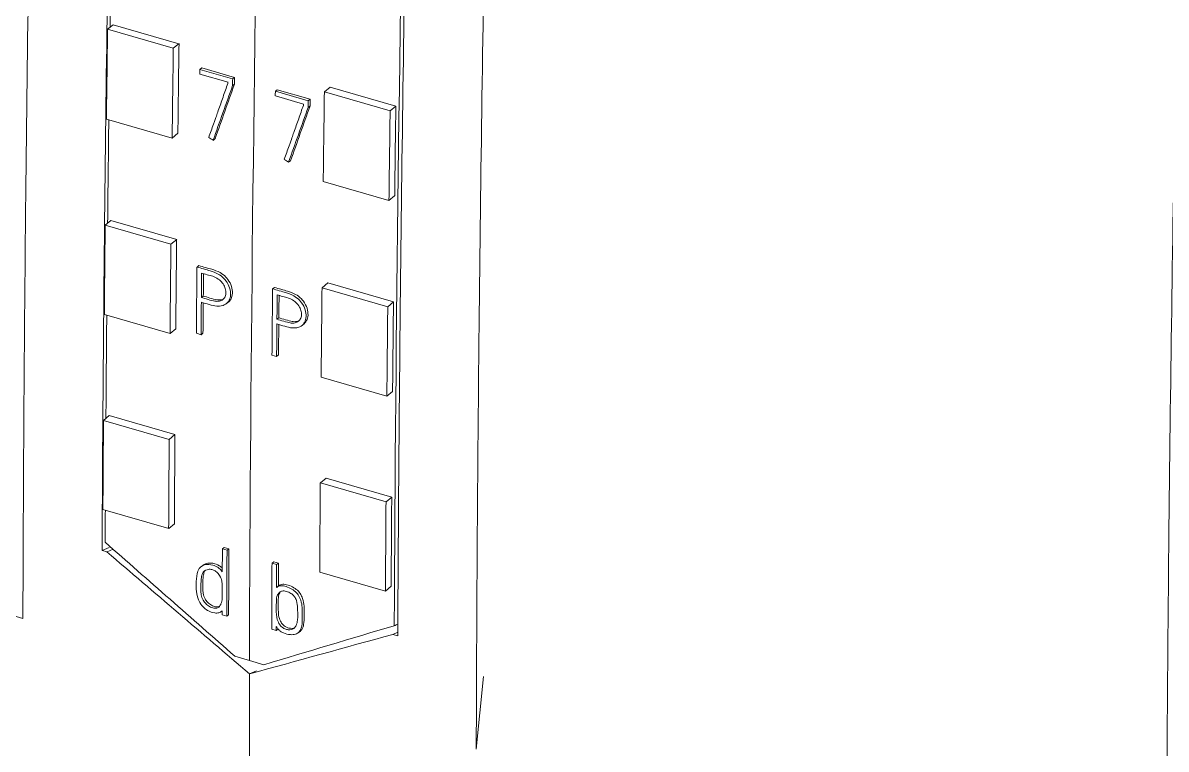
# Model space of a CAD drawing. Header units: inches. Extents: x 9220 to 92460, y -39241 to 4813.
# Drawn here: x 74647.3 to 74669.62, y -33808.79 to -33794.6 of the extents above; entities that cross this region are included whole.
import ezdxf

# ---------------------------------------------------------------- set-up
doc = ezdxf.new("R2010")
doc.units = ezdxf.units.IN
doc.header["$MEASUREMENT"] = 0

# ---------------------------------------------------------------- blocks, each defined once
blk = doc.blocks.new('A$C027ebf9d')
at = {"color": 0, "linetype": 'Continuous', "lineweight": 0}
for p, q in [((17.7027, -17.8072), (17.7086, -17.8024)), ((17.7027, -17.8072), (17.7709, -17.8269)), ((17.7086, -17.8024), (17.7768, -17.8221)), ((17.7709, -17.8269), (17.7768, -17.8221)), ((17.8277, -17.8622), (17.7983, -17.8537)), ((17.7984, -17.8488), (17.8004, -17.8473)), ((17.7984, -17.8488), (17.8325, -17.8587)), ((17.8344, -17.8572), (17.8004, -17.8473)), ((17.8325, -17.8587), (17.8344, -17.8572)), ((17.8324, -17.8657), (17.8343, -17.8642)), ((17.9278, -17.8722), (17.9337, -17.8673)), ((18.0019, -17.887), (17.9337, -17.8673)), ((17.8768, -17.8715), (17.8788, -17.87)), ((17.8768, -17.8715), (17.9109, -17.8813)), ((17.9061, -17.8848), (17.8768, -17.8763)), ((17.9129, -17.8798), (17.8788, -17.87)), ((17.9109, -17.8813), (17.9129, -17.8798)), ((17.996, -17.8919), (17.9278, -17.8722)), ((17.9108, -17.8883), (17.9128, -17.8868)), ((17.996, -17.8919), (18.0019, -17.887)), ((17.7015, -17.9004), (17.7697, -17.9201)), ((17.7756, -17.9152), (17.7697, -17.9201)), ((17.8122, -17.9225), (17.8141, -17.921)), ((17.8906, -17.9451), (17.8926, -17.9436)), ((17.9947, -17.985), (17.9266, -17.9653)), ((18.0006, -17.9801), (17.9947, -17.985)), ((17.7003, -18.0106), (17.7062, -18.0057)), ((17.7003, -18.0106), (17.7685, -18.0303)), ((17.7062, -18.0057), (17.7744, -18.0254)), ((17.7685, -18.0303), (17.7744, -18.0254)), ((17.7955, -18.0541), (17.7975, -18.0526)), ((17.9253, -18.0756), (17.9312, -18.0706)), ((17.9994, -18.0903), (17.9312, -18.0706)), ((17.8739, -18.0767), (17.8759, -18.0752)), ((17.9935, -18.0953), (17.9253, -18.0756)), ((17.8, -18.0857), (17.802, -18.0842)), ((17.8258, -18.0922), (17.8278, -18.0907)), ((17.9935, -18.0953), (17.9994, -18.0903)), ((17.6994, -18.1035), (17.7676, -18.1232)), ((17.8785, -18.1083), (17.8804, -18.1068)), ((17.9042, -18.1148), (17.9062, -18.1133)), ((17.7735, -18.1182), (17.7676, -18.1232)), ((17.7948, -18.1229), (17.7997, -18.1243)), ((17.7997, -18.1243), (17.8016, -18.1228)), ((17.8733, -18.1455), (17.8781, -18.1469)), ((17.8781, -18.1469), (17.8801, -18.1454)), ((17.9926, -18.1881), (17.9244, -18.1684)), ((17.9985, -18.1832), (17.9926, -18.1881)), ((17.6148, -18.4189), (16.8988, -18.2122)), ((17.6985, -18.2134), (17.7044, -18.2084)), ((17.7044, -18.2084), (17.7726, -18.2281)), ((17.6985, -18.2134), (17.7667, -18.2331)), ((17.7667, -18.2331), (17.7726, -18.2281)), ((17.9235, -18.2783), (17.9294, -18.2734)), ((17.9917, -18.298), (17.9235, -18.2783)), ((17.9976, -18.293), (17.9294, -18.2734)), ((17.9917, -18.298), (17.9976, -18.293)), ((17.6979, -18.306), (17.7661, -18.3257)), ((17.772, -18.3206), (17.7661, -18.3257)), ((17.697, -18.3485), (17.7043, -18.3453)), ((17.697, -18.3485), (17.7021, -18.3499)), ((17.7021, -18.3499), (17.7085, -18.3472)), ((17.8218, -18.3468), (17.8238, -18.3453)), ((17.8267, -18.3482), (17.8218, -18.3468)), ((17.8238, -18.3453), (17.8286, -18.3467)), ((17.8267, -18.3482), (17.8286, -18.3467)), ((17.8, -18.3651), (17.802, -18.3636)), ((17.8734, -18.3617), (17.8753, -18.3602)), ((17.8734, -18.3617), (17.8781, -18.363)), ((17.8801, -18.3615), (17.8753, -18.3602)), ((17.8781, -18.363), (17.8801, -18.3615)), ((17.9911, -18.3906), (17.9229, -18.3709)), ((17.8782, -18.3867), (17.8801, -18.3852)), ((17.997, -18.3856), (17.9911, -18.3906)), ((17.8208, -18.4118), (17.8215, -18.4112)), ((17.8215, -18.4153), (17.8263, -18.4167)), ((17.8263, -18.4167), (17.8283, -18.4152)), ((17.8778, -18.4315), (17.873, -18.4301)), ((17.8778, -18.4315), (17.8797, -18.43)), ((17.9004, -18.4339), (17.9024, -18.4324)), ((18.0038, -18.4334), (17.9987, -18.4356)), ((17.9987, -18.4356), (18.0038, -18.437)), ((17.8499, -18.4627), (17.8349, -18.4583)), ((17.8649, -18.467), (17.8499, -18.4627)), ((17.8501, -18.4766), (17.8574, -18.4734)), ((17.8574, -18.4734), (17.8501, -18.4766)), ((18.0929, -18.4793), (18.0853, -18.5547))]:
    blk.add_line(p, q, dxfattribs=at)
for centre, major_axis, ratio, start_param, end_param in [((37.5345, -1.6288), (-10.9193, -37.8255), 0.433013, -1.102762, -0.989056), ((37.5345, -1.6288), (-10.9193, -37.8255), 0.433013, -1.102762, -0.989056), ((37.6845, -1.6721), (-10.9193, -37.8255), 0.433013, -1.100465, -0.991379), ((37.4561, -1.6061), (-10.9193, -37.8255), 0.433013, -1.007046, -1.004345), ((37.9267, -1.7422), (20.9363, 34.8301), 0.272919, -4.07538, -4.07357), ((37.5147, -1.6233), (-10.9208, -37.8292), 0.43303, -1.006518, -1.006315), ((38.0051, -1.7648), (20.9363, 34.8301), 0.272919, -4.07538, -4.07357), ((37.5931, -1.6459), (-10.9208, -37.8292), 0.43303, -1.006518, -1.006315), ((37.6811, -1.6711), (-10.9193, -37.8255), 0.433013, -1.007046, -1.004345), ((37.4561, -1.6061), (-10.9193, -37.8255), 0.433013, -1.001145, -0.998444), ((37.4801, -1.6133), (-10.9208, -37.8292), 0.43303, -1.000555, -0.998553), ((37.485, -1.6145), (-10.9197, -37.8254), 0.43303, -1.000343, -0.999667), ((37.5586, -1.6359), (-10.9208, -37.8292), 0.43303, -1.000555, -0.998553), ((37.485, -1.6145), (-10.9197, -37.8254), 0.43303, -0.999466, -0.998543), ((37.5634, -1.6371), (-10.9197, -37.8254), 0.43303, -1.000343, -0.999667), ((37.6811, -1.6711), (-10.9193, -37.8255), 0.433013, -1.001145, -0.998444), ((37.5634, -1.6371), (-10.9197, -37.8254), 0.43303, -0.999466, -0.998543), ((37.4561, -1.6061), (-10.9193, -37.8255), 0.433013, -0.995244, -0.992544), ((37.6811, -1.6711), (-10.9193, -37.8255), 0.433013, -0.995244, -0.992544), ((37.5087, -1.6215), (-10.9208, -37.8292), 0.43303, -0.992268, -0.991577), ((37.5135, -1.6227), (-10.9197, -37.8254), 0.43303, -0.992257, -0.990257), ((37.5649, -1.6378), (-10.9208, -37.8292), 0.43303, -0.992268, -0.991574), ((37.5087, -1.6215), (-10.9208, -37.8292), 0.43303, -0.990388, -0.990268), ((18.2259, -16.6722), (-0.5147, -1.783), 0.433013, 0.34235, 0.346428), ((37.5649, -1.6378), (-10.9208, -37.8292), 0.43303, -0.990388, -0.990268)]:
    blk.add_ellipse(centre, major_axis=major_axis, ratio=ratio, start_param=start_param, end_param=end_param, dxfattribs=at)
at = {"color": 0, "linetype": 'Continuous', "lineweight": 0, "extrusion": (0, 0, -1)}
for centre, major_axis, ratio, start_param, end_param in [((37.3845, -1.5855), (10.9193, 37.8255), 0.433013, -2.134658, -2.132034), ((37.3879, -1.5865), (10.9226, 37.8369), 0.433013, -2.137247, -2.134546), ((37.4561, -1.6061), (10.9226, 37.8369), 0.433013, -2.137247, -2.134546), ((37.4806, -1.6134), (10.9208, 37.8292), 0.43303, -2.135216, -2.135075), ((37.5147, -1.6231), (10.9197, 37.8254), 0.43303, -2.135287, -2.135085), ((37.9268, -1.742), (-20.9342, -34.8266), 0.272919, 0.931968, 0.933778), ((37.5099, -1.6219), (10.9208, 37.8292), 0.43303, -2.135255, -2.135216), ((37.559, -1.6361), (10.9208, 37.8292), 0.43303, -2.135216, -2.135075), ((37.5931, -1.6457), (10.9197, 37.8254), 0.43303, -2.135287, -2.135085), ((37.6129, -1.6514), (10.9226, 37.8369), 0.433013, -2.137247, -2.134546), ((38.0052, -1.7647), (-20.9342, -34.8266), 0.272919, 0.931968, 0.933778), ((37.5884, -1.6445), (10.9208, 37.8292), 0.43303, -2.135255, -2.135216), ((37.6811, -1.6711), (10.9226, 37.8369), 0.433013, -2.137247, -2.134546), ((37.3845, -1.5855), (10.9193, 37.8255), 0.433013, -2.14056, -2.137438), ((33.3789, -0.4293), (-102.2486, 63.3481), 0.191897, -1.53737, -1.537325), ((33.4573, -0.452), (-102.2486, 63.3481), 0.191897, -1.53737, -1.537325), ((37.3879, -1.5865), (10.9226, 37.8369), 0.433013, -2.143148, -2.140448), ((37.4561, -1.6061), (10.9226, 37.8369), 0.433013, -2.143148, -2.140448), ((37.485, -1.6147), (10.9208, 37.8292), 0.43303, -2.141915, -2.141179), ((37.6129, -1.6514), (10.9226, 37.8369), 0.433013, -2.143148, -2.140448), ((37.485, -1.6147), (10.9208, 37.8292), 0.43303, -2.14304, -2.142057), ((37.5634, -1.6373), (10.9208, 37.8292), 0.43303, -2.141915, -2.141179), ((37.3845, -1.5855), (10.9193, 37.8255), 0.433013, -2.146462, -2.143342), ((37.6811, -1.6711), (10.9226, 37.8369), 0.433013, -2.143148, -2.140448), ((37.5634, -1.6373), (10.9208, 37.8292), 0.43303, -2.14304, -2.142057), ((37.3879, -1.5865), (10.9226, 37.8369), 0.433013, -2.149049, -2.146349), ((37.4561, -1.6061), (10.9226, 37.8369), 0.433013, -2.149049, -2.146349), ((37.6129, -1.6514), (10.9226, 37.8369), 0.433013, -2.149049, -2.146349), ((37.3845, -1.5855), (10.9193, 37.8255), 0.433013, -2.150214, -2.149245), ((37.6811, -1.6711), (10.9226, 37.8369), 0.433013, -2.149049, -2.146349), ((81.3258, 26.9363), (-127.9816, 94.3194), 0.472301, -1.418263, -1.417026), ((37.5135, -1.6229), (10.9208, 37.8292), 0.43303, -2.151324, -2.149324), ((37.5602, -1.6364), (10.9208, 37.8292), 0.43303, -2.151324, -2.149324), ((37.565, -1.6376), (10.9197, 37.8254), 0.43303, -2.15003, -2.149335), ((109.6561, 18.758), (-151.2055, -49.1156), 0.056615, -0.901291, -0.900055)]:
    blk.add_ellipse(centre, major_axis=major_axis, ratio=ratio, start_param=start_param, end_param=end_param, dxfattribs=at)
at = {"color": 0, "linetype": 'Continuous', "lineweight": 0}
for points, knots in [([(17.697, -18.3485), (17.6975, -18.2341), (17.6996, -17.9607), (17.7059, -17.5243), (17.7178, -16.9859), (17.7335, -16.485), (17.7531, -15.9835), (17.7767, -15.4665), (17.8043, -14.9594), (17.8258, -14.6145), (17.8329, -14.5046)], [0.1285183, 0.1285183, 0.1285183, 0.1285183, 0.1989102, 0.2963502, 0.3949059, 0.525445, 0.5979674, 0.6950356, 0.8333844, 0.8979673, 0.8979673, 0.8979673, 0.8979673]), ([(17.744, -14.5916), (17.7394, -14.6646), (17.7205, -14.9724), (17.6948, -15.4428), (17.6713, -15.9599), (17.6517, -16.4614), (17.636, -16.9623), (17.6241, -17.5007), (17.6177, -17.9412), (17.6154, -18.246), (17.6149, -18.3916), (17.6148, -18.4189)], [0.1237088, 0.1237088, 0.1237088, 0.1237088, 0.1666156, 0.3049644, 0.4020326, 0.474555, 0.6050941, 0.7036498, 0.8010898, 0.8739842, 0.8907937, 0.8907937, 0.8907937, 0.8907937]), ([(18.1397, -14.5932), (18.1326, -14.7031), (18.1112, -15.048), (18.0835, -15.5551), (18.06, -16.0721), (18.0403, -16.5736), (18.0247, -17.0745), (18.0127, -17.6129), (18.0065, -18.0493), (18.0044, -18.3227), (18.0038, -18.437)], [0.1020327, 0.1020327, 0.1020327, 0.1020327, 0.1666156, 0.3049644, 0.4020326, 0.474555, 0.6050941, 0.7036498, 0.8010898, 0.8714817, 0.8714817, 0.8714817, 0.8714817]), ([(18.2145, -14.7274), (18.2099, -14.8004), (18.191, -15.1082), (18.1654, -15.5787), (18.1418, -16.0957), (18.1222, -16.5972), (18.1065, -17.0981), (18.0946, -17.6365), (18.0882, -18.077), (18.0859, -18.3818), (18.0854, -18.5275), (18.0853, -18.5547)], [0.1237088, 0.1237088, 0.1237088, 0.1237088, 0.1666156, 0.3049644, 0.4020326, 0.474555, 0.6050941, 0.7036498, 0.8010898, 0.8739842, 0.8907937, 0.8907937, 0.8907937, 0.8907937]), ([(18.9305, -14.9341), (18.9259, -15.0071), (18.907, -15.3149), (18.8814, -15.7854), (18.8578, -16.3024), (18.8382, -16.8039), (18.8225, -17.3048), (18.8106, -17.8432), (18.8042, -18.2837), (18.8019, -18.5885), (18.8014, -18.7342), (18.8013, -18.7614)], [0.1237088, 0.1237088, 0.1237088, 0.1237088, 0.1666156, 0.3049644, 0.4020326, 0.474555, 0.6050941, 0.7036498, 0.8010898, 0.8739842, 0.8907937, 0.8907937, 0.8907937, 0.8907937]), ([(17.8076, -17.9196), (17.8093, -17.9149), (17.811, -17.9103), (17.8154, -17.8977), (17.816, -17.896), (17.8193, -17.8869), (17.8209, -17.8822), (17.8242, -17.8728), (17.8257, -17.868), (17.8276, -17.8635)], [-0.1655136, -0.1655136, -0.1655136, -0.1655136, -0.1387922, -0.1387922, -0.0937187, -0.0937187, -0.0468581, -0.0468581, 0, 0, 0, 0]), ([(17.8861, -17.9422), (17.8877, -17.9376), (17.8894, -17.9329), (17.8939, -17.9203), (17.8944, -17.9187), (17.8977, -17.9095), (17.8994, -17.9048), (17.9027, -17.8955), (17.9041, -17.8906), (17.9061, -17.8862)], [-0.1655136, -0.1655136, -0.1655136, -0.1655136, -0.1387922, -0.1387922, -0.0937187, -0.0937187, -0.0468581, -0.0468581, 0, 0, 0, 0]), ([(17.8, -18.0905), (17.8054, -18.0921), (17.8108, -18.0942), (17.8176, -18.0948), (17.82, -18.0948), (17.8243, -18.0933), (17.8258, -18.0923), (17.8286, -18.0895), (17.8293, -18.0877), (17.8304, -18.084), (17.8304, -18.0816), (17.8298, -18.077), (17.829, -18.0745), (17.8265, -18.0695), (17.8248, -18.0674), (17.8214, -18.0639), (17.8194, -18.0624), (17.8147, -18.0598), (17.8117, -18.0587), (17.8068, -18.0573), (17.8052, -18.0569), (17.8, -18.0554), (17.7978, -18.0547), (17.7955, -18.0541)], [-0.2091368, -0.2091368, -0.2091368, -0.2091368, -0.1691149, -0.1691149, -0.1579567, -0.1579567, -0.15059, -0.15059, -0.1416411, -0.1416411, -0.129093, -0.129093, -0.115479, -0.115479, -0.1000622, -0.1000622, -0.0776255, -0.0776255, -0.0458188, -0.0458188, -0.0198778, -0.0198778, 0, 0, 0, 0]), ([(17.7975, -18.0526), (17.7997, -18.0532), (17.802, -18.0539), (17.8072, -18.0554), (17.8088, -18.0558), (17.8137, -18.0572), (17.8166, -18.0583), (17.8214, -18.0609), (17.8234, -18.0624), (17.8266, -18.0657), (17.8283, -18.0677), (17.831, -18.0729), (17.8318, -18.0754), (17.8324, -18.0801), (17.8324, -18.0824), (17.8313, -18.0862), (17.8305, -18.088), (17.8287, -18.09), (17.8282, -18.0904), (17.8278, -18.0907)], [0, 0, 0, 0, 0.0197737, 0.0197737, 0.0457259, 0.0457259, 0.0778638, 0.0778638, 0.100882, 0.100882, 0.1147639, 0.1147639, 0.126238, 0.126238, 0.1368764, 0.1368764, 0.1444672, 0.1444672, 0.1465296, 0.1465296, 0.1465296, 0.1465296]), ([(17.8003, -18.0604), (17.8022, -18.0609), (17.8038, -18.0614), (17.808, -18.0626), (17.81, -18.063), (17.8137, -18.0643), (17.8156, -18.0651), (17.8191, -18.0676), (17.8205, -18.0689), (17.823, -18.0721), (17.8239, -18.0737), (17.8251, -18.0769), (17.8254, -18.0786), (17.8255, -18.0816), (17.8254, -18.0832), (17.8242, -18.0859), (17.8234, -18.087), (17.8213, -18.0887), (17.8201, -18.0892), (17.817, -18.0898), (17.8152, -18.0897), (17.8105, -18.0889), (17.8037, -18.0867), (17.8, -18.0857)], [-0.1352378, -0.1352378, -0.1352378, -0.1352378, -0.1213096, -0.1213096, -0.1094689, -0.1094689, -0.0986169, -0.0986169, -0.0900634, -0.0900634, -0.080449, -0.080449, -0.0692821, -0.0692821, -0.0603413, -0.0603413, -0.0530148, -0.0530148, -0.0449227, -0.0449227, -0.0321932, -0.0321932, 0, 0, 0, 0]), ([(17.8784, -18.1132), (17.8838, -18.1147), (17.8893, -18.1168), (17.896, -18.1174), (17.8985, -18.1175), (17.9027, -18.1159), (17.9043, -18.115), (17.907, -18.1121), (17.9078, -18.1103), (17.9088, -18.1066), (17.9089, -18.1042), (17.9082, -18.0996), (17.9075, -18.0971), (17.9049, -18.0921), (17.9033, -18.0901), (17.8999, -18.0865), (17.8978, -18.0851), (17.8931, -18.0824), (17.8902, -18.0814), (17.8853, -18.0799), (17.8837, -18.0795), (17.8785, -18.078), (17.8762, -18.0774), (17.8739, -18.0767)], [-0.2091368, -0.2091368, -0.2091368, -0.2091368, -0.1691149, -0.1691149, -0.1579567, -0.1579567, -0.15059, -0.15059, -0.1416411, -0.1416411, -0.129093, -0.129093, -0.115479, -0.115479, -0.1000622, -0.1000622, -0.0776255, -0.0776255, -0.0458188, -0.0458188, -0.0198778, -0.0198778, 0, 0, 0, 0]), ([(17.8759, -18.0752), (17.8782, -18.0759), (17.8804, -18.0765), (17.8856, -18.078), (17.8872, -18.0784), (17.8921, -18.0799), (17.895, -18.0809), (17.8998, -18.0836), (17.9018, -18.085), (17.905, -18.0883), (17.9068, -18.0904), (17.9094, -18.0956), (17.9102, -18.0981), (17.9108, -18.1027), (17.9108, -18.1051), (17.9098, -18.1088), (17.909, -18.1106), (17.9071, -18.1126), (17.9067, -18.113), (17.9062, -18.1133)], [0, 0, 0, 0, 0.0197737, 0.0197737, 0.0457259, 0.0457259, 0.0778638, 0.0778638, 0.100882, 0.100882, 0.1147639, 0.1147639, 0.126238, 0.126238, 0.1368764, 0.1368764, 0.1444672, 0.1444672, 0.1465296, 0.1465296, 0.1465296, 0.1465296]), ([(17.802, -18.0842), (17.8056, -18.0852), (17.8124, -18.0874), (17.8171, -18.0882), (17.8188, -18.0883), (17.8215, -18.0878), (17.8223, -18.0875), (17.8232, -18.0871)], [0, 0, 0, 0, 0.03179182, 0.03179182, 0.04523403, 0.04523403, 0.05097894, 0.05097894, 0.05097894, 0.05097894]), ([(17.8787, -18.083), (17.8806, -18.0835), (17.8822, -18.084), (17.8865, -18.0852), (17.8884, -18.0856), (17.8921, -18.0869), (17.894, -18.0878), (17.8975, -18.0902), (17.8989, -18.0916), (17.9015, -18.0948), (17.9023, -18.0964), (17.9035, -18.0995), (17.9039, -18.1013), (17.904, -18.1042), (17.9038, -18.1058), (17.9026, -18.1085), (17.9018, -18.1096), (17.8997, -18.1113), (17.8985, -18.1118), (17.8954, -18.1125), (17.8936, -18.1123), (17.889, -18.1115), (17.8821, -18.1093), (17.8785, -18.1083)], [-0.1352378, -0.1352378, -0.1352378, -0.1352378, -0.1213096, -0.1213096, -0.1094689, -0.1094689, -0.0986169, -0.0986169, -0.0900634, -0.0900634, -0.080449, -0.080449, -0.0692821, -0.0692821, -0.0603413, -0.0603413, -0.0530148, -0.0530148, -0.0449227, -0.0449227, -0.0321932, -0.0321932, 0, 0, 0, 0]), ([(17.8804, -18.1068), (17.884, -18.1078), (17.8908, -18.11), (17.8955, -18.1108), (17.8973, -18.111), (17.8999, -18.1104), (17.9008, -18.1101), (17.9016, -18.1097)], [0, 0, 0, 0, 0.03179182, 0.03179182, 0.04523403, 0.04523403, 0.05097894, 0.05097894, 0.05097894, 0.05097894]), ([(17.8217, -18.3705), (17.8208, -18.3692), (17.8198, -18.368), (17.8176, -18.3662), (17.8165, -18.3655), (17.8132, -18.364), (17.8107, -18.3631), (17.8056, -18.3628), (17.8038, -18.3631), (17.8, -18.3647), (17.7987, -18.3661), (17.7965, -18.3689), (17.796, -18.3707), (17.7951, -18.376), (17.7947, -18.3797), (17.7946, -18.3853), (17.7946, -18.3901), (17.7965, -18.3986), (17.7977, -18.4009), (17.7998, -18.4049), (17.8012, -18.4065), (17.8043, -18.4095), (17.8061, -18.4105), (17.8091, -18.412), (17.8112, -18.413), (17.8151, -18.4134), (17.8168, -18.4135), (17.8194, -18.4128), (17.8204, -18.4122), (17.8215, -18.4112)], [-0.4676721, -0.4676721, -0.4676721, -0.4676721, -0.4336557, -0.4336557, -0.4053386, -0.4053386, -0.3793418, -0.3793418, -0.3624216, -0.3624216, -0.3412281, -0.3412281, -0.3078443, -0.3078443, -0.2398661, -0.2398661, -0.2071313, -0.2071313, -0.18345, -0.18345, -0.1464676, -0.1464676, -0.0912967, -0.0912967, -0.0340914, -0.0340914, -0.0146885, -0.0146885, 0, 0, 0, 0]), ([(17.802, -18.3636), (17.8026, -18.3631), (17.8034, -18.3626), (17.8057, -18.3617), (17.8075, -18.3613), (17.8128, -18.3616), (17.8152, -18.3625), (17.8183, -18.364), (17.8195, -18.3646), (17.8211, -18.3659), (17.8214, -18.3662), (17.8217, -18.3665)], [0.34553267, 0.34553267, 0.34553267, 0.34553267, 0.35379269, 0.35379269, 0.36727734, 0.36727734, 0.3852058, 0.3852058, 0.39871529, 0.39871529, 0.40279041, 0.40279041, 0.40279041, 0.40279041]), ([(17.8198, -18.3761), (17.8208, -18.3781), (17.8212, -18.3799), (17.8217, -18.3832), (17.8216, -18.3855), (17.8216, -18.3952), (17.8216, -18.3969), (17.8215, -18.3998), (17.8213, -18.4019), (17.82, -18.4048), (17.8195, -18.4058), (17.8179, -18.4075), (17.8169, -18.4079), (17.8149, -18.4085), (17.8138, -18.4085), (17.8114, -18.4081), (17.81, -18.4075), (17.8071, -18.4059), (17.8057, -18.4048), (17.8038, -18.4028), (17.8027, -18.4016), (17.8018, -18.3999), (17.8009, -18.3982), (17.8003, -18.3964), (17.7997, -18.3929), (17.7995, -18.3912), (17.7994, -18.385), (17.7997, -18.3808), (17.8002, -18.3758), (17.8004, -18.3744), (17.8011, -18.3722), (17.8016, -18.3711), (17.8032, -18.3696), (17.8042, -18.3688), (17.8075, -18.3679), (17.8091, -18.3679), (17.8114, -18.3683), (17.8125, -18.3687), (17.8146, -18.3698), (17.8157, -18.3706), (17.8178, -18.3727), (17.8188, -18.3741), (17.8196, -18.3757), (17.8197, -18.3759), (17.8198, -18.3761)], [-0.2396848, -0.2396848, -0.2396848, -0.2396848, -0.2169978, -0.2169978, -0.1564628, -0.1564628, -0.1287683, -0.1287683, -0.1013954, -0.1013954, -0.0901411, -0.0901411, -0.0787118, -0.0787118, -0.0627486, -0.0627486, -0.039933, -0.039933, -0.0150867, -0.0150867, 0, 0, 0, 0.0143505, 0.0143505, 0.0243513, 0.0243513, 0.0407333, 0.0407333, 0.0574916, 0.0574916, 0.0741159, 0.0741159, 0.083332, 0.083332, 0.0918194, 0.0918194, 0.1036182, 0.1036182, 0.1175705, 0.1175705, 0.1329759, 0.1329759, 0.1351864, 0.1351864, 0.1351864, 0.1351864]), ([(17.8043, -18.3689), (17.8034, -18.3698), (17.803, -18.3708), (17.8023, -18.3729), (17.8021, -18.3744), (17.8016, -18.3794), (17.8013, -18.3837), (17.8015, -18.3898), (17.8017, -18.3915), (17.8023, -18.3949), (17.803, -18.3968), (17.8038, -18.3985), (17.8046, -18.3999), (17.8055, -18.4011), (17.8077, -18.4034), (17.8091, -18.4045), (17.8121, -18.4061), (17.8135, -18.4066), (17.8158, -18.407), (17.817, -18.407), (17.8184, -18.4066), (17.8187, -18.4064), (17.819, -18.4063)], [0.1938338, 0.1938338, 0.1938338, 0.1938338, 0.2026752, 0.2026752, 0.2146426, 0.2146426, 0.2293499, 0.2293499, 0.2391518, 0.2391518, 0.2537224, 0.2537224, 0.2537224, 0.2658921, 0.2658921, 0.2806206, 0.2806206, 0.2948244, 0.2948244, 0.3048575, 0.3048575, 0.3070875, 0.3070875, 0.3070875, 0.3070875]), ([(17.8838, -18.3906), (17.8844, -18.3905), (17.8851, -18.3904), (17.8875, -18.3906), (17.8892, -18.391), (17.8924, -18.3925), (17.8937, -18.3934), (17.8956, -18.395), (17.8963, -18.3958), (17.8975, -18.3975), (17.8982, -18.3987), (17.8996, -18.4031), (17.8998, -18.4058), (17.8999, -18.4098), (17.9002, -18.4167), (17.8996, -18.4223), (17.8992, -18.4244), (17.8979, -18.4274), (17.8972, -18.4283), (17.896, -18.4295), (17.895, -18.4302), (17.8935, -18.4305), (17.8924, -18.4308), (17.8912, -18.4308), (17.889, -18.4306), (17.8878, -18.4303), (17.8852, -18.4292), (17.8843, -18.4285), (17.8827, -18.4271), (17.8818, -18.4261), (17.8804, -18.4239), (17.8795, -18.4222), (17.877, -18.4138), (17.8779, -18.4038), (17.8779, -18.3995), (17.878, -18.3978), (17.8788, -18.3949), (17.8794, -18.3938), (17.8809, -18.392), (17.8817, -18.3914), (17.883, -18.3909), (17.8834, -18.3907), (17.8838, -18.3906)], [-0.612458, -0.612458, -0.612458, -0.612458, -0.572195, -0.572195, -0.496496, -0.496496, -0.416499, -0.416499, -0.340182, -0.340182, -0.275162, -0.275162, -0.165393, -0.165393, -0.071581, -0.071581, -0.035952, -0.035952, -0.014603, -0.014603, 0, 0, 0, 0.011293, 0.011293, 0.025041, 0.025041, 0.043625, 0.043625, 0.082293, 0.082293, 0.121482, 0.121482, 0.231707, 0.231707, 0.325082, 0.325082, 0.407201, 0.407201, 0.484673, 0.484673, 0.512454, 0.512454, 0.512454, 0.512454]), ([(17.878, -18.3868), (17.8786, -18.3863), (17.8793, -18.3859), (17.8808, -18.3852), (17.8816, -18.385), (17.8841, -18.3849), (17.886, -18.3853), (17.8902, -18.3866), (17.8921, -18.3874), (17.8957, -18.3895), (17.8973, -18.3908), (17.9, -18.3936), (17.9011, -18.3951), (17.9029, -18.3989), (17.9037, -18.4011), (17.9045, -18.4059), (17.9048, -18.4084), (17.9048, -18.4208), (17.9047, -18.4242), (17.904, -18.4282), (17.9035, -18.4302), (17.9015, -18.433), (17.9005, -18.4341), (17.8972, -18.4356), (17.8955, -18.4358), (17.8919, -18.4359), (17.8894, -18.4355), (17.8847, -18.4339), (17.8832, -18.433), (17.8811, -18.4314), (17.8803, -18.4307), (17.8789, -18.4291), (17.8783, -18.4283), (17.8778, -18.4274)], [-0.5379375, -0.5379375, -0.5379375, -0.5379375, -0.5015005, -0.5015005, -0.4668925, -0.4668925, -0.4004989, -0.4004989, -0.324621, -0.324621, -0.2585915, -0.2585915, -0.1978955, -0.1978955, -0.1421677, -0.1421677, -0.1027769, -0.1027769, -0.0733806, -0.0733806, -0.0579361, -0.0579361, -0.0491573, -0.0491573, -0.0406136, -0.0406136, -0.027805, -0.027805, -0.0159194, -0.0159194, -0.0079984, -0.0079984, 0, 0, 0, 0]), ([(17.9024, -18.4324), (17.9031, -18.4318), (17.9037, -18.4312), (17.9054, -18.4288), (17.9059, -18.4268), (17.9067, -18.4228), (17.9068, -18.4194), (17.9067, -18.4068), (17.9065, -18.4044), (17.9056, -18.3993), (17.9047, -18.3971), (17.9031, -18.3937), (17.902, -18.3921), (17.8994, -18.3893), (17.8978, -18.3881), (17.8942, -18.3859), (17.8922, -18.3851), (17.8878, -18.3837), (17.886, -18.3834), (17.8838, -18.3835), (17.883, -18.3836), (17.8814, -18.3843), (17.8807, -18.3847), (17.8801, -18.3852)], [0.0534499, 0.0534499, 0.0534499, 0.0534499, 0.0592497, 0.0592497, 0.0757864, 0.0757864, 0.1068902, 0.1068902, 0.1498179, 0.1498179, 0.2251768, 0.2251768, 0.3298622, 0.3298622, 0.4459357, 0.4459357, 0.5789781, 0.5789781, 0.7057452, 0.7057452, 0.7595885, 0.7595885, 0.8007419, 0.8007419, 0.8007419, 0.8007419]), ([(17.8823, -18.3911), (17.882, -18.3915), (17.8818, -18.3918), (17.8806, -18.3938), (17.8802, -18.3953), (17.8798, -18.398), (17.8799, -18.3997), (17.8799, -18.4105), (17.8796, -18.4147), (17.8816, -18.4211), (17.8825, -18.4227), (17.8841, -18.4249), (17.885, -18.4259), (17.8871, -18.4276), (17.8881, -18.4281), (17.8901, -18.4289), (17.8913, -18.4292), (17.8936, -18.4293), (17.8948, -18.4293), (17.8958, -18.429), (17.8962, -18.4288), (17.8966, -18.4287), (17.8969, -18.4285)], [0.29217107, 0.29217107, 0.29217107, 0.29217107, 0.29358622, 0.29358622, 0.29793415, 0.29793415, 0.3055896, 0.3055896, 0.323648, 0.323648, 0.33210491, 0.33210491, 0.33969834, 0.33969834, 0.34720794, 0.34720794, 0.35797147, 0.35797147, 0.3683418, 0.3683418, 0.3683418, 0.3726788, 0.3726788, 0.3726788, 0.3726788]), ([(17.8501, -18.4766), (17.8499, -18.5282), (17.8497, -18.6392), (17.8497, -18.8192), (17.8497, -18.9479), (17.8497, -19.0172)], [0.8886906, 0.8886906, 0.8886906, 0.8886906, 0.920473, 0.9571686, 1, 1, 1, 1]), ([(17.8501, -18.4766), (17.8499, -18.5282), (17.8497, -18.6392), (17.8497, -18.7851), (17.8497, -18.8798), (17.8497, -18.915)], [0.88869063, 0.88869063, 0.88869063, 0.88869063, 0.92047301, 0.9571686, 0.97893334, 0.97893334, 0.97893334, 0.97893334])]:
    blk.add_open_spline(points, degree=3, knots=knots, dxfattribs=at)
for points in [[(17.7002, -18.3399), (17.745, -18.3793), (17.79, -18.4189), (17.8349, -18.4583)], [(17.8649, -18.467), (17.9099, -18.4535), (17.9552, -18.44), (18.0002, -18.4265)]]:
    blk.add_open_spline(points, degree=3, dxfattribs=at)

msp = doc.modelspace()

# ---------------------------------------------------------------- block references
at = {"xscale": 18.8131500959034, "yscale": 18.8131500959034, "zscale": 18.8131500959034}
msp.add_blockref('A$C027ebf9d', (74315.912, -33459.72), dxfattribs=at)

doc.saveas('drawing.dxf')
